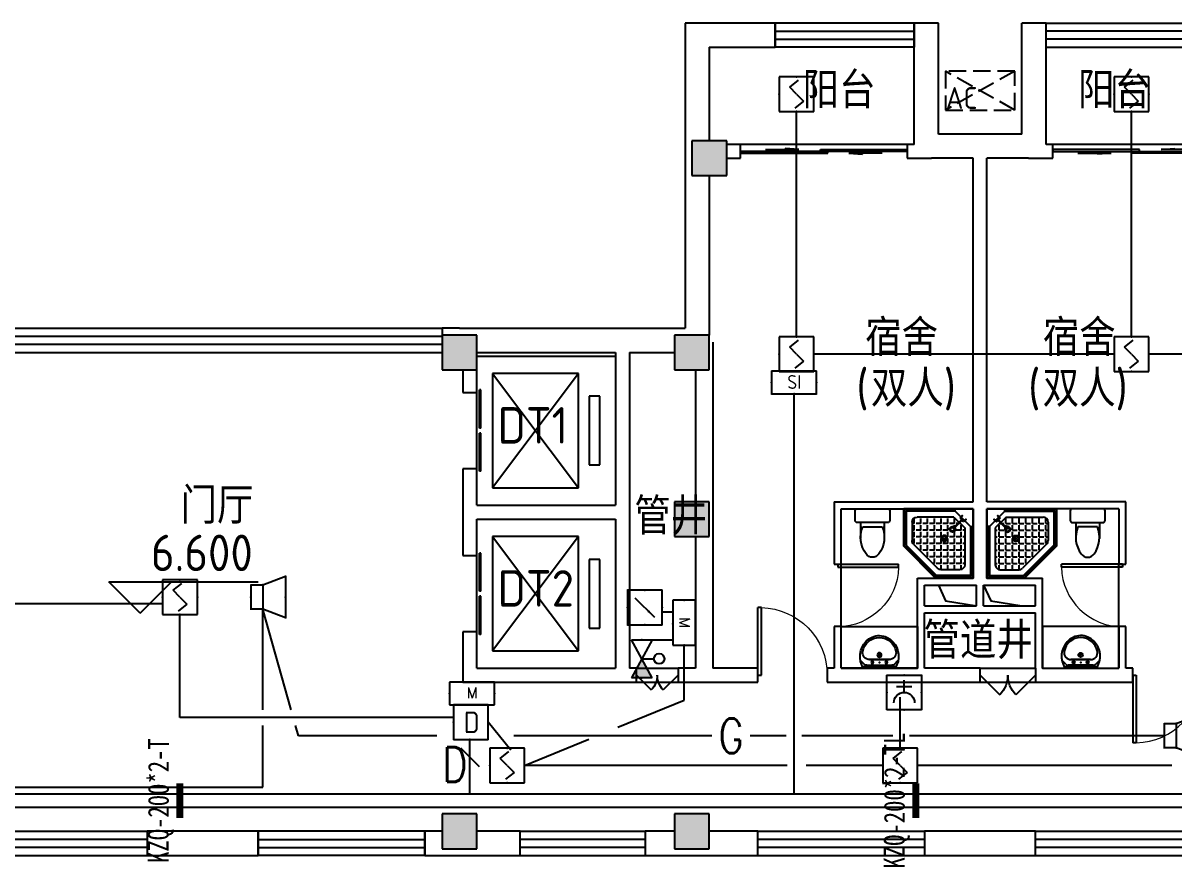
# Model space of a CAD drawing. Extents: x 1725663 to 4653551, y -550461 to 248782.
# Drawn here: x 2336157 to 2352737, y -319718 to -307554 of the extents above; entities that cross this region are included whole.
import ezdxf
from ezdxf.enums import TextEntityAlignment as Align

# ---------------------------------------------------------------- set-up
doc = ezdxf.new("R2010")
doc.units = 0
doc.header["$LTSCALE"] = 1000
doc.linetypes.add('DASH', pattern=[0.35, 0.25, -0.1])
for name, color, linetype in [('0-底图', 7, 'Continuous'), ('A-ANNO-IDEN-LEVL', 3, 'Continuous'), ('A-ANNO-TXT', 7, 'Continuous'), ('CABLETRAY', 4, 'Continuous'), ('CLAYER', 7, 'Continuous'), ('COLUMN', 255, 'Continuous'), ('DIM-消防', 3, 'Continuous'), ('DOOR_FIRE', 4, 'Continuous'), ('EQUIP-广播', 3, 'Continuous'), ('EQUIP-消防', 3, 'Continuous'), ('EVTR', 2, 'Continuous'), ('PUB_HATCH', 8, 'Continuous'), ('PUB_TEXT', 7, 'Continuous'), ('WALL', 2, 'Continuous'), ('WINDOW', 4, 'Continuous'), ('WIRE-消防', 1, 'Continuous'), ('WP_F', 1, 'Continuous'), ('抗震支吊架', 2, 'Continuous'), ('洁具', 213, 'Continuous'), ('空调外机', 211, 'Continuous')]:
    doc.layers.add(name, color=color, linetype=linetype)
doc.styles.add('_TEL_ATTDEF', font='gbenor', dxfattribs={"bigfont": 'gbcbig'})
doc.styles.add('_TEL_DIM', font='SIMPLEX', dxfattribs={"width": 0.8, "height": 3.5, "bigfont": 'HZTXT'})
doc.styles.add('HZ', font='rs.shx', dxfattribs={"width": 0.8, "bigfont": 'hztxt.shx'})
doc.styles.add('kzcad', font='', dxfattribs={"width": 0.8})
doc.styles.get("Standard").update_dxf_attribs({"font": 'geniso.shx', "bigfont": 'hztxt.shx'})
doc.styles.get('kzcad').set_extended_font_data('SimSun')

# ---------------------------------------------------------------- blocks, each defined once
blk = doc.blocks.new('$equip$00002656')
for p, q in [((-0.5, 1), (-0.5, 0)), ((0.5, 1), (-0.5, 1)), ((0.5, 0), (0.5, 1)), ((0, 0.5), (0, 0.15)), ((-0.5, 0), (0.5, 0)), ((-0.219, 0.331), (0.222, 0.331))]:
    blk.add_line(p, q)
at = {"const_width": 0.04}
blk.add_lwpolyline([(-0.5, 1), (0.5, 1), (0.5, 0), (-0.5, 0), (-0.5, 1), (0.5, 1)], dxfattribs=at)
blk.add_arc((0, 0.8), 0.3, 180, 0)
for p in [(0, 1), (-0.5, 0.5), (0.5, 0.5), (0, 0)]:
    blk.add_point(p)
at = {"color": 7, "flags": 1}
for tag, height, p in [('B', 0.4, (0.762, 0.292)), ('A', 0.00002, (0, 0))]:
    blk.add_attdef(tag, text='', height=height, dxfattribs=at).set_placement(p, align=Align.MIDDLE_CENTER)
blk = doc.blocks.new('A$C29581A72')
at = {"layer": 'EQUIP-消防', "xscale": 500, "yscale": 500, "zscale": 500}
blk.add_blockref('$equip$00002656', (358, 98), dxfattribs=at)
at = {"style": 'HZ', "flags": 1}
for tag in ['WHAT', 'SPEC', 'UNIT']:
    blk.add_attdef(tag, (375, 0), '', height=0.001, dxfattribs=at)
blk = doc.blocks.new('$equip$00002760')
for p, q in [((0.5, 0.5), (-0.5, 0.5)), ((-0.5, 0.5), (-0.5, -0.5)), ((0.5, -0.5), (0.5, 0.5)), ((-0.283, -0.283), (0.283, 0.283)), ((-0.5, -0.5), (0.5, -0.5))]:
    blk.add_line(p, q)
at = {"const_width": 0.04}
blk.add_lwpolyline([(-0.5, 0.5), (0.5, 0.5), (0.5, -0.5), (-0.5, -0.5), (-0.5, 0.5), (0.5, 0.5)], dxfattribs=at)
for p in [(0, 0.5), (-0.5, 0), (0.5, 0), (0, -0.5)]:
    blk.add_point(p)
blk.add_solid([(0.283, 0.283), (0.075, 0.124), (0.124, 0.075)])
at = {"color": 7, "flags": 1}
for tag, height, p in [('A', 0.00002, (0, 0)), ('B', 0.4, (0.755, -0.254))]:
    blk.add_attdef(tag, text='', height=height, dxfattribs=at).set_placement(p, align=Align.MIDDLE_CENTER)
blk = doc.blocks.new('$equip$00002662')
for p, q in [((0, -0.65), (0, -0.3)), ((-0.55, -0.95), (-0.55, -0.35)), ((-0.55, -0.35), (0.55, -0.95)), ((0.55, -0.35), (-0.55, -0.95)), ((0.55, -0.35), (0.55, -0.95))]:
    blk.add_line(p, q)
blk.add_circle((0, -0.15), 0.15)
for p in [(-0.002, 0), (-0.55, -0.65), (0, -0.65), (0.55, -0.65)]:
    blk.add_point(p)
blk.add_solid([(0, -0.65), (0.55, -0.95), (0.55, -0.35)])
at = {"color": 7, "flags": 1}
for tag, height, p in [('A', 0.00002, (0, 0)), ('B', 0.4, (0.834, -0.65))]:
    blk.add_attdef(tag, text='', height=height, dxfattribs=at).set_placement(p, align=Align.MIDDLE_CENTER)
blk = doc.blocks.new('$equip_U$00000157(WIN7-PC-dian)')
for p, q in [((-0.65, 0.65), (-0.65, 0)), ((0.65, 0.65), (-0.65, 0.65)), ((0.65, 0), (0.65, 0.65)), ((-0.65, 0), (0.65, 0))]:
    blk.add_line(p, q)
for p in [(0.041, 0.65), (-0.65, 0.325), (0.041, 0), (0.65, 0.325)]:
    blk.add_point(p)
at = {"color": 7, "style": '_TEL_DIM'}
blk.add_attdef('$TEXT$', text='', height=0.3, dxfattribs=at).set_placement((0.006, 0.343), align=Align.MIDDLE_CENTER)
at = {"color": 7, "style": '_TEL_DIM', "flags": 1}
for tag in ['A', 'REMARK']:
    blk.add_attdef(tag, text='', height=0.00002, dxfattribs=at).set_placement((0, 0), align=Align.MIDDLE_CENTER)
at = {"layer": 'EQUIP-消防', "color": 7, "style": '_TEL_DIM', "flags": 1}
blk.add_attdef('REMARK', text='', height=0.00002, dxfattribs=at).set_placement((0, 0), align=Align.MIDDLE_CENTER)
blk.add_attdef('REMARK', text='', height=0.00002, dxfattribs=at).set_placement((0, 0), align=Align.MIDDLE_CENTER)
blk = doc.blocks.new('$Equip$00002649')
for p, q in [((-0.5, 0.5), (-0.5, -0.5)), ((0.5, 0.5), (-0.5, 0.5)), ((-0.2, 0.2), (0.05, 0.4)), ((0.5, -0.5), (0.5, 0.5)), ((0, 0), (-0.2, 0.2)), ((0, 0), (0.2, -0.2)), ((0.2, -0.2), (-0.05, -0.4)), ((-0.5, -0.5), (0.5, -0.5))]:
    blk.add_line(p, q)
at = {"const_width": 0.02}
blk.add_lwpolyline([(-0.5, 0.5), (0.5, 0.5), (0.5, -0.5), (-0.5, -0.5), (-0.5, 0.5), (0.5, 0.5)], dxfattribs=at)
for p in [(0, 0.5), (-0.5, 0), (0.5, 0), (0, -0.5)]:
    blk.add_point(p)
at = {"color": 7, "flags": 1}
for tag, height, p in [('A', 0.00002, (0, 0)), ('B', 0.4, (0.762, -0.208))]:
    blk.add_attdef(tag, text='', height=height, dxfattribs=at).set_placement(p, align=Align.MIDDLE_CENTER)
blk = doc.blocks.new('$equip$00002982')
for p, q in [((0, 0.35), (0.35, 0.35)), ((0, 0.35), (0, -0.35)), ((0.35, 0.35), (1, 0.6)), ((0.35, 0.35), (0.35, -0.35)), ((1, 0.6), (1, -0.6)), ((0.35, -0.35), (0, -0.35)), ((1, -0.6), (0.35, -0.35))]:
    blk.add_line(p, q)
at = {"const_width": 0.04}
blk.add_lwpolyline([(0.35, 0.35), (0, 0.35), (0, -0.35), (0.35, -0.35), (1, -0.6), (1, 0.6), (0.35, 0.35), (0, 0.35)], dxfattribs=at)
for p in [(0.35, 0.35), (0, 0), (1, 0), (0.35, -0.35)]:
    blk.add_point(p)
at = {"color": 7, "style": '_TEL_DIM', "flags": 1}
for tag in ['A', 'REMARK']:
    blk.add_attdef(tag, text='', height=0.00002, dxfattribs=at).set_placement((0, 0), align=Align.MIDDLE_CENTER)
blk = doc.blocks.new('$equip$00002755')
for p, q in [((0.5, 0.5), (-0.5, 0.5)), ((-0.5, 0.5), (-0.5, -0.5)), ((0.5, -0.5), (0.5, 0.5)), ((-0.5, -0.5), (0.5, -0.5))]:
    blk.add_line(p, q)
at = {"const_width": 0.04}
blk.add_lwpolyline([(-0.5, 0.5), (0.5, 0.5), (0.5, -0.5), (-0.5, -0.5), (-0.5, 0.5), (0.5, 0.5)], dxfattribs=at)
for p in [(0, 0.5), (-0.5, 0), (0.5, 0), (-0.027, -0.5)]:
    blk.add_point(p)
at = {"color": 7}
blk.add_attdef('$TEXT$', text='', height=0.4, dxfattribs=at).set_placement((0.026, -0.008), align=Align.MIDDLE_CENTER)
at = {"color": 7, "flags": 1}
for tag, height, p in [('A', 0.00002, (0, 0)), ('B', 0.4, (0.755, -0.254))]:
    blk.add_attdef(tag, text='', height=height, dxfattribs=at).set_placement(p, align=Align.MIDDLE_CENTER)
blk = doc.blocks.new('$TelecSys$00000111')
blk.add_line((0.268, 0.268), (-0.268, -0.268))
at = {"color": 7, "style": '_TEL_DIM', "width": 0.8}
blk.add_attdef('N', text='', height=1, dxfattribs=at).set_placement((-0.212, 0.579), align=Align.MIDDLE)
blk = doc.blocks.new('$equip$00002776')
for p, q in [((0.65, 0.65), (-0.65, 0.65)), ((-0.65, 0.65), (-0.65, 0)), ((0.65, 0), (0.65, 0.65)), ((-0.65, 0), (0.65, 0))]:
    blk.add_line(p, q)
at = {"const_width": 0.04}
blk.add_lwpolyline([(-0.65, 0.65), (-0.65, 0), (0.65, 0), (0.65, 0.65), (-0.65, 0.65), (-0.65, 0)], dxfattribs=at)
for p in [(0, 0.65), (-0.65, 0.325), (0, 0), (0.65, 0.325)]:
    blk.add_point(p)
at = {"color": 7}
blk.add_attdef('$TEXT$', text='', height=0.4, dxfattribs=at).set_placement((0.006, 0.343), align=Align.MIDDLE_CENTER)
at = {"color": 7, "flags": 1}
for tag, p in [('B', (0.905, 0.246)), ('A', (0, 0))]:
    blk.add_attdef(tag, text='', height=0.4, dxfattribs=at).set_placement(p, align=Align.MIDDLE_CENTER)
blk = doc.blocks.new('1F平面-CAD导入_dwg_Drawing4_t3_dwg_$plan$00001613-474159-1F-927810-1F')
at = {"layer": '洁具'}
for p, q in [((-200, 170), (-430, 170)), ((-30, 250), (-170, 250)), ((-260, -140), (-260, 140)), ((-200, -170), (-200, -220)), ((-170, -250), (-30, -250))]:
    blk.add_line(p, q, dxfattribs=at)
for points in [[(-200, 220), (-200, 170), (-200, -170), (-430, -170)], [(0, -220), (0, 220)]]:
    blk.add_lwpolyline(points, dxfattribs=at)
for centre, radius, start, end in [((-413, -227), 398, 67.4505, 126.6381), ((-170, 220), 30, 90, 180), ((-30, 220), 30, 0, 90), ((-590, 0), 110, 123.4509, 236.5491), ((-413, 227), 398, 233.3619, 292.5495), ((-170, -220), 30, 180, 270), ((-30, -220), 30, 270, 0)]:
    blk.add_arc(centre, radius, start, end, dxfattribs=at)
blk = doc.blocks.new('$lvtry$00000169')
at = {"color": 0}
for p, q in [((259, -36), (259, 0)), ((259, -36), (36, -259)), ((276, -120), (120, -276)), ((144, -151), (291, -298)), ((151, -144), (298, -291)), ((259, -24), (976, -24)), ((259, -36), (964, -36)), ((270, -213), (270, -143)), ((276, -120), (808, -120)), ((366, -213), (366, -143)), ((462, -213), (462, -143)), ((558, -213), (558, -143)), ((655, -213), (655, -143)), ((751, -213), (751, -143)), ((847, -213), (847, -143)), ((964, -36), (976, -24)), ((964, -36), (964, -525)), ((976, -24), (976, -530)), ((36, -259), (0, -259)), ((24, -259), (24, -976)), ((36, -259), (36, -964)), ((120, -276), (120, -808)), ((120, -309), (147, -309)), ((173, -309), (173, -239)), ((173, -309), (243, -309)), ((183, -213), (205, -213)), ((220, -213), (243, -213)), ((270, -213), (340, -213)), ((270, -263), (270, -239)), ((334, -309), (340, -309)), ((366, -213), (436, -213)), ((366, -309), (366, -239)), ((366, -309), (436, -309)), ((462, -213), (532, -213)), ((462, -309), (462, -239)), ((462, -309), (532, -309)), ((558, -213), (628, -213)), ((558, -309), (558, -239)), ((558, -309), (628, -309)), ((655, -213), (725, -213)), ((655, -309), (655, -239)), ((655, -309), (725, -309)), ((751, -213), (821, -213)), ((751, -309), (751, -239)), ((751, -309), (821, -309)), ((847, -213), (880, -213)), ((847, -309), (847, -239)), ((847, -309), (880, -309)), ((880, -192), (880, -460)), ((120, -405), (147, -405)), ((173, -405), (173, -335)), ((173, -405), (243, -405)), ((173, -501), (173, -431)), ((270, -405), (270, -335)), ((270, -405), (340, -405)), ((270, -501), (270, -431)), ((366, -405), (366, -335)), ((366, -405), (379, -405)), ((366, -501), (366, -431)), ((462, -405), (462, -335)), ((462, -405), (532, -405)), ((462, -501), (462, -431)), ((558, -405), (558, -335)), ((558, -405), (628, -405)), ((558, -501), (558, -431)), ((655, -405), (655, -335)), ((655, -405), (725, -405)), ((655, -501), (655, -431)), ((751, -405), (751, -335)), ((751, -405), (821, -405)), ((751, -501), (751, -431)), ((847, -405), (847, -335)), ((847, -405), (880, -405)), ((847, -501), (847, -431)), ((120, -501), (147, -501)), ((120, -598), (147, -598)), ((173, -501), (243, -501)), ((173, -598), (173, -528)), ((173, -598), (243, -598)), ((173, -694), (173, -624)), ((270, -501), (340, -501)), ((270, -598), (270, -528)), ((270, -598), (340, -598)), ((270, -694), (270, -624)), ((366, -501), (436, -501)), ((366, -598), (366, -528)), ((366, -598), (436, -598)), ((366, -694), (366, -624)), ((462, -501), (532, -501)), ((462, -598), (462, -528)), ((462, -598), (532, -598)), ((462, -694), (462, -624)), ((859, -511), (511, -859)), ((964, -525), (525, -964)), ((976, -530), (530, -976)), ((558, -501), (628, -501)), ((558, -598), (558, -528)), ((558, -598), (628, -598)), ((558, -694), (558, -624)), ((655, -501), (725, -501)), ((655, -598), (655, -528)), ((655, -598), (725, -598)), ((655, -694), (655, -624)), ((751, -501), (821, -501)), ((751, -598), (751, -528)), ((751, -598), (773, -598)), ((847, -501), (867, -501)), ((964, -525), (976, -530)), ((120, -694), (147, -694)), ((120, -790), (147, -790)), ((173, -694), (243, -694)), ((173, -790), (173, -720)), ((173, -790), (243, -790)), ((173, -878), (173, -816)), ((270, -694), (340, -694)), ((270, -790), (270, -720)), ((270, -790), (340, -790)), ((270, -880), (270, -816)), ((366, -694), (436, -694)), ((366, -790), (366, -720)), ((366, -790), (436, -790)), ((366, -880), (366, -816)), ((462, -694), (532, -694)), ((462, -790), (462, -720)), ((462, -790), (532, -790)), ((462, -880), (462, -816)), ((558, -694), (628, -694)), ((558, -790), (558, -720)), ((558, -790), (580, -790)), ((655, -694), (676, -694)), ((36, -964), (24, -976)), ((24, -976), (530, -976)), ((36, -964), (525, -964)), ((192, -880), (460, -880)), ((525, -964), (530, -976))]:
    blk.add_line(p, q, dxfattribs=at)
blk.add_lwpolyline([(0, 0), (0, -1000), (540, -1000), (1000, -540), (1000, 0)], close=True)
for points in [[(0, 0), (0, -1000)], [(0, 0), (1000, 0)], [(1000, 0), (1000, -540)], [(136, -190), (148, -178), (132, -162), (121, -174)], [(190, -136), (178, -148), (162, -132), (174, -121)], [(1000, -540), (540, -1000)], [(0, -1000), (540, -1000)]]:
    blk.add_lwpolyline(points, close=True, dxfattribs=at)
for radius in [43.8, 31.1]:
    blk.add_circle((416, -428), radius, dxfattribs=at)
for centre, radius, start, end in [((808, -192), 72, 0, 90), ((296, -296), 40.6, 142.583, 128.4197), ((296, -296), 28.6, 145.828, 125.6599), ((808, -460), 72, 315, 0), ((192, -808), 72, 180, 270), ((460, -808), 72, 270, 315)]:
    blk.add_arc(centre, radius, start, end, dxfattribs=at)
for p in [(103, -156, 0), (156, -102, 0), (416, -428, 0)]:
    blk.add_point(p, dxfattribs=at)
blk = doc.blocks.new('$lvtry$00000178')
at = {"color": 0}
for p, q in [((-238, 0), (238, 0)), ((-214, -36), (-272, -91)), ((-180, -23), (180, -23)), ((-142, -105), (140, -105)), ((140, -105), (-142, -105)), ((216, -37), (268, -91))]:
    blk.add_line(p, q, dxfattribs=at)
blk.add_lwpolyline([(-104, -430, 0.224698), (110, -425, 0.348046), (269, -79), (239, 0), (-241, 0), (-271, -79, 0.356844)], format="xyb", close=True, dxfattribs=at)
for centre, radius in [((-100, -65), 16.3), ((1, -172), 31.6), ((100, -65), 16.3)]:
    blk.add_circle(centre, radius, dxfattribs=at)
at = {"color": 0, "lineweight": 13}
blk.add_circle((1, -172), 23, dxfattribs=at)
at = {"color": 0}
for centre, radius, start, end in [((-142, -205), 100, 90, 190.5602), ((-180, -73), 50, 90, 133.181), ((140, -205), 100, 349.4398, 90), ((180, -73), 50, 44.5607, 90), ((-1, -179), 243, 190.5602, 349.4398)]:
    blk.add_arc(centre, radius, start, end, dxfattribs=at)
for p in [(0, -65), (1, -172)]:
    blk.add_point(p, dxfattribs=at)
blk = doc.blocks.new('A$C70365C93')
at = {"layer": '洁具'}
blk.add_lwpolyline([(-1900, 2300), (-1900, 1700), (-800, 1700), (-800, 2300)], close=True, dxfattribs=at)
blk.add_blockref('$lvtry$00000178', (-1350, 2280), dxfattribs=at)
at = {"layer": '洁具', "rotation": 180}
blk.add_blockref('$lvtry$00000169', (0, 0), dxfattribs=at)
at = {"layer": '洁具', "extrusion": (0, 0, -1), "xscale": -1, "zscale": -1, "rotation": 90}
blk.add_blockref('1F平面-CAD导入_dwg_Drawing4_t3_dwg_$plan$00001613-474159-1F-927810-1F', (1450, 0), dxfattribs=at)
blk = doc.blocks.new('A$Cf5a72a1b')
at = {"layer": '空调外机', "linetype": 'DASH'}
for p, q in [((1000, 563), (0, 0)), ((1000, 0), (0, 563))]:
    blk.add_line(p, q, dxfattribs=at)
blk.add_lwpolyline([(1000, 563), (0, 563), (0, 0), (1000, 0)], close=True, dxfattribs=at)
at = {"layer": 'PUB_TEXT'}
blk.add_text('AC', height=315, dxfattribs=at).set_placement((5, 18))
blk = doc.blocks.new('$WINLIB2D$00000001')
at = {"color": 0}
for points in [[(-0.5, 0.5), (-0.5, -0.5)], [(-0.5, 0.5), (0.5, 0.5)], [(0.5, -0.5), (0.5, 0.5)], [(0.5, 0.1667), (-0.5, 0.1667)], [(0.5, -0.1667), (-0.5, -0.1667)], [(-0.5, -0.5), (0.5, -0.5)]]:
    blk.add_lwpolyline(points, dxfattribs=at)
blk = doc.blocks.new('$DorLib2D$00000131')
at = {"color": 0, "linetype": 'Continuous'}
for p, q in [((0.15, 0.125), (0.2319, 0.1973)), ((0.2319, 0.1973), (0.2319, 0.125)), ((-0.5, 0.125), (-0.5, 0)), ((0.0192, 0.125), (-0.5, 0.125)), ((0.0192, 0), (0.0192, 0.125)), ((0.35, 0.125), (0.15, 0.125)), ((-0.5, 0), (0.0192, 0)), ((-0.024, 0), (0.5, 0)), ((-0.024, -0.125), (-0.024, 0)), ((0.5, 0), (0.5, -0.125)), ((-0.35, -0.125), (-0.15, -0.125)), ((-0.2319, -0.1973), (-0.2319, -0.125)), ((-0.15, -0.125), (-0.2319, -0.1973)), ((0.5, -0.125), (-0.024, -0.125))]:
    blk.add_line(p, q, dxfattribs=at)
blk = doc.blocks.new('$DorLib2D$00000116')
at = {"color": 0}
for p, q in [((-0.5, 0), (-0.146, 0.354)), ((0.5, 0), (0.146, 0.354))]:
    blk.add_line(p, q, dxfattribs=at)
for centre, start, end in [((-0.5, 0), 0, 45), ((0.5, 0), 135, 180)]:
    blk.add_arc(centre, 0.5, start, end, dxfattribs=at)
blk = doc.blocks.new('$DORLIB2D$00000127')
at = {"color": 0}
for points in [[(-0.533, 0.795), (-0.533, 0.69)], [(-0.033, 0.795), (-0.533, 0.795)], [(-0.033, 0.795), (-0.033, 0.69)], [(0.533, 0.795), (0.033, 0.795)], [(0.033, 0.795), (0.033, 0.69)], [(0.533, 0.795), (0.533, 0.69)], [(-0.033, 0.69), (-0.533, 0.69)], [(0.533, 0.69), (0.033, 0.69)], [(0.5, 0.5), (-0.5, 0.5)]]:
    blk.add_lwpolyline(points, dxfattribs=at)
blk = doc.blocks.new('$DorLib2D$00000001')
for p, q in [((0.45, 0.975), (0.5, 0.975)), ((0.45, 0), (0.45, 0.975)), ((0.5, 0), (0.5, 0.975)), ((0.5, 0), (0.45, 0))]:
    blk.add_line(p, q)
at = {"lineweight": 13}
blk.add_arc((0.475, 0), 0.975, 91.4693, 180, dxfattribs=at)
blk = doc.blocks.new('ugjhk')
at = {"layer": 'PUB_HATCH'}
for points in [[(1556657, -228120.8), (1556657, -228620.8), (1557157, -228620.8), (1557157, -228120.8)], [(1553057, -230920.8), (1553057, -231420.8), (1553557, -231420.8), (1553557, -230920.8)], [(1556407, -230920.8), (1556407, -231420.8), (1556907, -231420.8), (1556907, -230920.8)], [(1556407, -233320.8), (1556407, -233820.8), (1556907, -233820.8), (1556907, -233320.8)], [(1553057, -237820.8), (1553057, -238320.8), (1553557, -238320.8), (1553557, -237820.8)], [(1556407, -237820.8), (1556407, -238320.8), (1556907, -238320.8), (1556907, -237820.8)]]:
    blk.add_hatch(color=256, dxfattribs=at).paths.add_polyline_path(points)
blk.add_line((1553557, -231220.8), (1555557, -231220.8))
for points in [[(1560207, -234520.8), (1560310.6, -234751), (1560757, -234820.8)], [(1560857, -234520.8), (1560960.6, -234751), (1561407, -234820.8)]]:
    blk.add_lwpolyline(points)
at = {"layer": 'A-ANNO-IDEN-LEVL'}
for p, q in [((1548709, -234927.3), (1548259, -234477.3)), ((1548259, -234477.3), (1550409.9, -234477.3)), ((1548709, -234927.3), (1549159, -234477.3))]:
    blk.add_line(p, q, dxfattribs=at)
at = {"layer": 'COLUMN'}
for p, q in [((1556657, -228120.8), (1556657, -228620.8)), ((1557157, -228120.8), (1556657, -228120.8)), ((1557157, -228620.8), (1557157, -228120.8)), ((1556657, -228620.8), (1557157, -228620.8)), ((1553057, -230920.8), (1553057, -231420.8)), ((1553557, -230920.8), (1553057, -230920.8)), ((1553557, -231420.8), (1553557, -230920.8)), ((1556407, -230920.8), (1556407, -231420.8)), ((1556907, -230920.8), (1556407, -230920.8)), ((1556907, -231420.8), (1556907, -230920.8)), ((1553057, -231420.8), (1553557, -231420.8)), ((1556407, -231420.8), (1556907, -231420.8)), ((1556407, -233320.8), (1556407, -233820.8)), ((1556907, -233320.8), (1556407, -233320.8)), ((1556907, -233820.8), (1556907, -233320.8)), ((1556407, -233820.8), (1556907, -233820.8)), ((1553057, -237820.8), (1553057, -238320.8)), ((1553557, -237820.8), (1553057, -237820.8)), ((1553557, -238320.8), (1553557, -237820.8)), ((1556407, -237820.8), (1556407, -238320.8)), ((1556907, -237820.8), (1556407, -237820.8)), ((1556907, -238320.8), (1556907, -237820.8)), ((1553057, -238320.8), (1553557, -238320.8)), ((1556407, -238320.8), (1556907, -238320.8))]:
    blk.add_line(p, q, dxfattribs=at)
at = {"layer": 'DOOR_FIRE'}
for p, q in [((1555857, -235720.8), (1556457, -235720.8)), ((1560807, -235720.8), (1561607, -235720.8)), ((1555857, -235920.8), (1556457, -235920.8)), ((1560807, -235920.8), (1561607, -235920.8))]:
    blk.add_line(p, q, dxfattribs=at)
at = {"layer": 'EVTR'}
for p, q in [((1553782, -231470.8), (1555022, -233120.8)), ((1555022, -231470.8), (1553782, -233120.8)), ((1553782, -231470.8), (1553782, -233120.8)), ((1555022, -231470.8), (1553782, -231470.8)), ((1555022, -233120.8), (1555022, -231470.8)), ((1555177, -231800.8), (1555177, -232790.8)), ((1555332, -231800.8), (1555177, -231800.8)), ((1555332, -232790.8), (1555332, -231800.8)), ((1555177, -232790.8), (1555332, -232790.8)), ((1553782, -233120.8), (1555022, -233120.8)), ((1553782, -233820.8), (1555022, -235470.8)), ((1555022, -233820.8), (1553782, -235470.8)), ((1553782, -233820.8), (1553782, -235470.8)), ((1555022, -233820.8), (1553782, -233820.8)), ((1555022, -235470.8), (1555022, -233820.8)), ((1555177, -234150.8), (1555177, -235140.8)), ((1555332, -234150.8), (1555177, -234150.8)), ((1555332, -235140.8), (1555332, -234150.8)), ((1555177, -235140.8), (1555332, -235140.8)), ((1553782, -235470.8), (1555022, -235470.8))]:
    blk.add_line(p, q, dxfattribs=at)
at = {"layer": 'WALL'}
for p, q in [((1557857, -226420.8), (1556557, -226420.8)), ((1556557, -226420.8), (1556557, -228370.8)), ((1557857, -226770.8), (1557857, -226420.8)), ((1560207, -226420.8), (1559857, -226420.8)), ((1559857, -226420.8), (1559857, -226770.8)), ((1560207, -228020.8), (1560207, -226420.8)), ((1561407, -228020.8), (1561407, -226420.8)), ((1561757, -226420.8), (1561407, -226420.8)), ((1561757, -226770.8), (1561757, -226420.8)), ((1556907, -226770.8), (1557857, -226770.8)), ((1556907, -226770.8), (1556907, -228120.8)), ((1559857, -228170.8), (1559857, -226770.8)), ((1561757, -228170.8), (1561757, -226770.8)), ((1560807, -228020.8), (1560207, -228020.8)), ((1561407, -228020.8), (1560807, -228020.8)), ((1557357, -228170.8), (1557157, -228170.8)), ((1557357, -228370.8), (1557357, -228170.8)), ((1559857, -228170.8), (1559757, -228170.8)), ((1559757, -228170.8), (1559757, -228370.8)), ((1561857, -228170.8), (1561757, -228170.8)), ((1561857, -228370.8), (1561857, -228170.8)), ((1556557, -228370.8), (1556557, -230820.8)), ((1557157, -228370.8), (1557357, -228370.8)), ((1559757, -228370.8), (1560107, -228370.8)), ((1560707, -228370.8), (1560107, -228370.8)), ((1560707, -233320.8), (1560707, -228370.8)), ((1561507, -228370.8), (1560907, -228370.8)), ((1560907, -233320.8), (1560907, -228370.8)), ((1561507, -228370.8), (1561857, -228370.8)), ((1556907, -228620.8), (1556907, -230920.8)), ((1553307, -230820.8), (1553057, -230820.8)), ((1553057, -230820.8), (1553057, -230920.8)), ((1553307, -230820.8), (1555657, -230820.8)), ((1555657, -230820.8), (1556557, -230820.8)), ((1556957, -231020.8), (1556957, -233570.8)), ((1553557, -231170.8), (1555557, -231170.8)), ((1555557, -231170.8), (1555557, -233370.8)), ((1555757, -231170.8), (1556407, -231170.8)), ((1555757, -231170.8), (1555757, -233470.8)), ((1553357, -231420.8), (1553357, -231745.8)), ((1553557, -231745.8), (1553557, -231420.8)), ((1556707, -231420.8), (1556707, -233320.8)), ((1553357, -231745.8), (1553557, -231745.8)), ((1553557, -232845.8), (1553357, -232845.8)), ((1553357, -232845.8), (1553357, -233470.8)), ((1553557, -233370.8), (1553557, -232845.8)), ((1553557, -233370.8), (1555557, -233370.8)), ((1558707, -233320.8), (1560707, -233320.8)), ((1558707, -233320.8), (1558707, -234220.8)), ((1558807, -233420.8), (1560707, -233420.8)), ((1558807, -234220.8), (1558807, -233420.8)), ((1560707, -234420.8), (1560707, -233420.8)), ((1562907, -233320.8), (1560907, -233320.8)), ((1560907, -234420.8), (1560907, -233420.8)), ((1562807, -233420.8), (1560907, -233420.8)), ((1562807, -233420.8), (1562807, -234220.8)), ((1562907, -234220.8), (1562907, -233320.8)), ((1553357, -233470.8), (1553357, -234095.8)), ((1553557, -234095.8), (1553557, -233570.8)), ((1553557, -233570.8), (1555557, -233570.8)), ((1555557, -233570.8), (1555557, -235720.8)), ((1555757, -233470.8), (1555757, -235720.8)), ((1556957, -233570.8), (1556957, -235720.8)), ((1556707, -233820.8), (1556707, -235720.8)), ((1553357, -234095.8), (1553557, -234095.8)), ((1558707, -234220.8), (1558807, -234220.8)), ((1562807, -234220.8), (1562907, -234220.8)), ((1559907, -234420.8), (1560707, -234420.8)), ((1559907, -234920.8), (1559907, -234420.8)), ((1560907, -234420.8), (1561707, -234420.8)), ((1561707, -234920.8), (1561707, -234420.8)), ((1560007, -234520.8), (1560757, -234520.8)), ((1560007, -234820.8), (1560007, -234520.8)), ((1560757, -234820.8), (1560757, -234520.8)), ((1560857, -234520.8), (1561607, -234520.8)), ((1560857, -234820.8), (1560857, -234520.8)), ((1561607, -234820.8), (1561607, -234520.8)), ((1559907, -235720.8), (1559907, -234920.8)), ((1560007, -234820.8), (1560757, -234820.8)), ((1560007, -234920.8), (1560807, -234920.8)), ((1560007, -235720.8), (1560007, -234920.8)), ((1560807, -234920.8), (1561607, -234920.8)), ((1560857, -234820.8), (1561607, -234820.8)), ((1561607, -235720.8), (1561607, -234920.8)), ((1561707, -235720.8), (1561707, -234920.8)), ((1553557, -235195.8), (1553357, -235195.8)), ((1553357, -235195.8), (1553357, -235920.8)), ((1553557, -235720.8), (1553557, -235195.8)), ((1558807, -235120.8), (1558707, -235120.8)), ((1558707, -235120.8), (1558707, -235720.8)), ((1558807, -235720.8), (1558807, -235120.8)), ((1562907, -235120.8), (1562807, -235120.8)), ((1562807, -235120.8), (1562807, -235720.8)), ((1562907, -235720.8), (1562907, -235120.8)), ((1553557, -235720.8), (1555557, -235720.8)), ((1555857, -235720.8), (1555757, -235720.8)), ((1555857, -235920.8), (1555857, -235720.8)), ((1556707, -235720.8), (1556457, -235720.8)), ((1556457, -235720.8), (1556457, -235920.8)), ((1557607, -235720.8), (1556957, -235720.8)), ((1557607, -235920.8), (1557607, -235720.8)), ((1558707, -235720.8), (1558607, -235720.8)), ((1558607, -235720.8), (1558607, -235920.8)), ((1558807, -235720.8), (1559907, -235720.8)), ((1560807, -235720.8), (1560007, -235720.8)), ((1560807, -235920.8), (1560807, -235720.8)), ((1561607, -235720.8), (1561607, -235920.8)), ((1561707, -235720.8), (1562807, -235720.8)), ((1563007, -235720.8), (1562907, -235720.8)), ((1563007, -235920.8), (1563007, -235720.8)), ((1553357, -235920.8), (1555657, -235920.8)), ((1555657, -235920.8), (1555857, -235920.8)), ((1556457, -235920.8), (1556807, -235920.8)), ((1556807, -235920.8), (1557607, -235920.8)), ((1558607, -235920.8), (1558707, -235920.8)), ((1558707, -235920.8), (1559907, -235920.8)), ((1559907, -235920.8), (1560807, -235920.8)), ((1561607, -235920.8), (1561707, -235920.8)), ((1561707, -235920.8), (1562907, -235920.8)), ((1562907, -235920.8), (1563007, -235920.8)), ((1550407, -238070.8), (1548807, -238070.8)), ((1548807, -238070.8), (1548807, -238420.8)), ((1550407, -238420.8), (1550407, -238070.8)), ((1553057, -238070.8), (1552807, -238070.8)), ((1552807, -238070.8), (1552807, -238420.8)), ((1554182, -238070.8), (1553557, -238070.8)), ((1554182, -238420.8), (1554182, -238070.8)), ((1556407, -238070.8), (1555982, -238070.8)), ((1555982, -238070.8), (1555982, -238420.8)), ((1557607, -238070.8), (1556907, -238070.8)), ((1557607, -238420.8), (1557607, -238070.8)), ((1561607, -238070.8), (1560007, -238070.8)), ((1560007, -238070.8), (1560007, -238420.8)), ((1561607, -238420.8), (1561607, -238070.8)), ((1548807, -238420.8), (1550407, -238420.8)), ((1552807, -238420.8), (1553307, -238420.8)), ((1553307, -238420.8), (1554182, -238420.8)), ((1555982, -238420.8), (1556657, -238420.8)), ((1556657, -238420.8), (1557607, -238420.8)), ((1560007, -238420.8), (1561607, -238420.8))]:
    blk.add_line(p, q, dxfattribs=at)
at = {"layer": 'WINDOW'}
for p, q in [((1559757, -228170.8), (1557357, -228170.8)), ((1564257, -228170.8), (1561857, -228170.8)), ((1558807, -235120.8), (1558807, -234220.8)), ((1562807, -235120.8), (1562807, -234220.8))]:
    blk.add_line(p, q, dxfattribs=at)
blk.add_blockref('A$Cf5a72a1b', (1560307.5, -227677))
at = {"xscale": -1, "rotation": 180}
blk.add_blockref('A$C70365C93', (1560707, -233420.8), dxfattribs=at)
at = {"rotation": 180}
blk.add_blockref('A$C70365C93', (1560907, -233420.8), dxfattribs=at)
at = {"layer": 'DOOR_FIRE', "zscale": 200}
for p, xscale, yscale in [((1556157, -235820.8), 600, -600), ((1561207, -235820.8), 800, -800)]:
    blk.add_blockref('$DorLib2D$00000116', p, dxfattribs=dict(at, xscale=xscale, yscale=yscale))
at = {"layer": 'WINDOW'}
for name, p, xscale, yscale, zscale, rotation in [('$WINLIB2D$00000001', (1558857, -226595.8), 2000, 350, 2000, 180), ('$WINLIB2D$00000001', (1562757, -226595.8), -2000, 350, -2000, 180), ('$DorLib2D$00000131', (1558557, -228270.8), 2400, -200, 2400, 180), ('$DorLib2D$00000131', (1563057, -228270.8), -2400, -200, -2400, 180), ('$DORLIB2D$00000127', (1553457, -232295.8), 1100, 200, 1100, 270), ('$DORLIB2D$00000127', (1553457, -234645.8), 1100, 200, 1100, 270), ('$DorLib2D$00000001', (1558757, -234670.8), 900, -900, 900, 90), ('$DorLib2D$00000001', (1562857, -234670.8), 900, 900, 900, 90)]:
    blk.add_blockref(name, p, dxfattribs=dict(at, xscale=xscale, yscale=yscale, zscale=zscale, rotation=rotation))
for name, p, xscale, yscale, zscale in [('$WINLIB2D$00000001', (1549582, -230995.8), 6950.000000001397, -350, 6950.000000001397), ('$DorLib2D$00000001', (1558107, -235820.8), -1000, 1000, -1000), ('$DorLib2D$00000001', (1563507, -235820.8), -1000, -1000, -1000), ('$WINLIB2D$00000001', (1547607, -238245.8), 2400, -350, 2400), ('$WINLIB2D$00000001', (1551607, -238245.8), -2400, -350, -2400), ('$WINLIB2D$00000001', (1555082, -238245.8), 1800, -350, 1800), ('$WINLIB2D$00000001', (1558807, -238245.8), 2400, -350, 2400), ('$WINLIB2D$00000001', (1562807, -238245.8), 2400, -350, 2400)]:
    blk.add_blockref(name, p, dxfattribs=dict(at, xscale=xscale, yscale=yscale, zscale=zscale))
at = {"layer": 'A-ANNO-TXT', "color": 7}
blk.add_text('6.600', height=525, dxfattribs=at).set_placement((1548863.1, -234319.8))
at = {"layer": 'CLAYER'}
for s, p in [('管井', (1555827, -233792.7)), ('管道井', (1559992.3, -235583.8))]:
    blk.add_text(s, height=525, dxfattribs=at).set_placement(p)
at = {"layer": 'PUB_TEXT'}
for s, p in [('阳台', (1558252.3, -227652.7)), ('阳台', (1562219.5, -227652.7)), ('宿舍', (1559152.3, -231220.5)), ('宿舍', (1561711.1, -231220.5)), ('(', (1559024.6, -231953.1)), ('双人', (1559234.6, -231953.1)), (')', (1560284.6, -231953.1)), ('(', (1561499.1, -231953.1)), ('双人', (1561709.1, -231953.1)), (')', (1562759.1, -231953.1)), ('DT1', (1553858, -232481.9)), ('门厅', (1549290.4, -233638.4)), ('DT2', (1553858, -234831.9))]:
    blk.add_text(s, height=525, dxfattribs=at).set_placement(p)

msp = doc.modelspace()

# ---------------------------------------------------------------- linework, layer by layer
at = {"layer": 'CABLETRAY'}
for p, q in [((2334264, -318661), (2381426, -318661)), ((2334264, -318661), (2381426, -318661)), ((2381426, -318861), (2334264, -318861)), ((2381426, -318861), (2334264, -318861))]:
    msp.add_line(p, q, dxfattribs=at)
at = {"layer": 'WIRE-消防'}
for p, q in [((2347301, -312077, 4200), (2347301, -308829, 4200)), ((2352123, -312077, 4200), (2352123, -308829, 4200)), ((2351873, -312327, 4200), (2347551, -312327, 4200)), ((2355293, -312327, 4200), (2352373, -312327, 4200)), ((2347264, -318661), (2347264, -312899)), ((2334992, -315918), (2338168, -315918, 4200)), ((2340019, -317453), (2339613, -316002)), ((2339613, -317453), (2339613, -316002)), ((2338418, -317565, 4200), (2338418, -316080, 4200)), ((2345363, -316038), (2345518, -316038)), ((2345221, -316442), (2345518, -316442)), ((2345680, -317315), (2345680, -316520)), ((2344727, -317704, 1741), (2345680, -317315)), ((2348792, -318004, 4200), (2348792, -317269, 4200)), ((2342358, -317565), (2338418, -317565, 4200)), ((2343182, -318033, 4200), (2342858, -317629)), ((2339613, -318566), (2339613, -317678)), ((2340124, -317827), (2340082, -317678)), ((2342117, -317827), (2340124, -317827)), ((2346080, -317827), (2343226, -317827)), ((2347151, -317827), (2346633, -317827)), ((2348687, -317827), (2347376, -317827)), ((2352594, -317827), (2348929, -317827)), ((2342594, -318661), (2342594, -317879)), ((2343381, -318254, 4200), (2344307, -317876, 2509)), ((2347163, -318254, 4200), (2343381, -318254, 4200)), ((2348542, -318254, 4200), (2347436, -318254, 4200)), ((2352704, -318254, 4200), (2349042, -318254, 4200)), ((2335005, -318566), (2339613, -318566))]:
    msp.add_line(p, q, dxfattribs=at)
at = {"layer": '抗震支吊架', "color": 2, "const_width": 100}
for points in [[(2338416, -319011), (2338416, -318511)], [(2349018, -319011), (2349018, -318511)]]:
    msp.add_lwpolyline(points, dxfattribs=at)

# ---------------------------------------------------------------- block references
at = {"layer": '0-底图'}
msp.add_blockref('ugjhk', (789136, -81133), dxfattribs=at)
at = {"layer": 'DIM-消防'}
ref = msp.add_blockref('$TelecSys$00000111', (2342594, -318136), dxfattribs=dict(at, xscale=500, yscale=500, zscale=500, rotation=90))
ref.add_attrib('N', 'D', dxfattribs={"layer": '0', "color": 7, "height": 500, "style": '_TEL_DIM', "width": 0.8}).set_placement((2342378, -318242), align=Align.MIDDLE)
at = {"layer": 'EQUIP-广播', "xscale": 500, "yscale": 500, "zscale": 500}
for p in [(2339438, -315827), (2352594, -317827)]:
    msp.add_blockref('$equip$00002982', p, dxfattribs=at)
at = {"layer": 'EQUIP-消防', "xscale": 500, "yscale": 500, "zscale": 500}
for p in [(2347301, -308579, 4200), (2352123, -308579, 4200), (2347301, -312327, 4200), (2352123, -312327, 4200), (2338418, -315830, 4200), (2343131, -318254, 4200), (2348792, -318254, 4200)]:
    msp.add_blockref('$Equip$00002649', p, dxfattribs=at)
for name, p, values in [('$equip$00002776', (2347264, -312899), {'$TEXT$': 'SI'}), ('$equip_U$00000157(WIN7-PC-dian)', (2342623, -317379), {'$TEXT$': 'M'})]:
    msp.add_blockref(name, p, dxfattribs=at).add_auto_attribs(values)
at = {"layer": 'EQUIP-消防', "xscale": 500, "yscale": 500, "zscale": 500, "rotation": 270}
for name, p in [('$equip$00002760', (2345113, -315978)), ('$equip$00002662', (2345396, -316717))]:
    msp.add_blockref(name, p, dxfattribs=at)
msp.add_blockref('$equip_U$00000157(WIN7-PC-dian)', (2345518, -316195), dxfattribs=at).add_auto_attribs({'$TEXT$': 'M'})
at = {"layer": 'EQUIP-消防'}
ref = msp.add_blockref('$equip$00002755', (2342608, -317629), dxfattribs=dict(at, xscale=500, yscale=500, zscale=500))
ref.add_attrib('$TEXT$', 'D', dxfattribs={"layer": '0', "color": 7, "height": 312, "style": '_TEL_ATTDEF'}).set_placement((2342621, -317633), align=Align.MIDDLE_CENTER)
at = {"layer": 'WP_F', "xscale": -1, "rotation": 180}
msp.add_blockref('A$C29581A72', (2348493, -316854), dxfattribs=at)

# ---------------------------------------------------------------- texts
at = {"layer": 'DIM-消防', "style": '_TEL_DIM', "width": 0.8}
msp.add_text('G', height=500, dxfattribs=at).set_placement((2346356, -317827), align=Align.MIDDLE_CENTER)
at = {"layer": '抗震支吊架', "color": 2, "style": 'kzcad', "width": 0.8}
for s, p in [('KZQ-200*2-TL', (2348858, -318761)), ('KZQ-200*2-T', (2338256, -318761))]:
    msp.add_text(s, height=300, rotation=89.8854, dxfattribs=at).set_placement(p, align=Align.CENTER)

doc.saveas('drawing.dxf')
